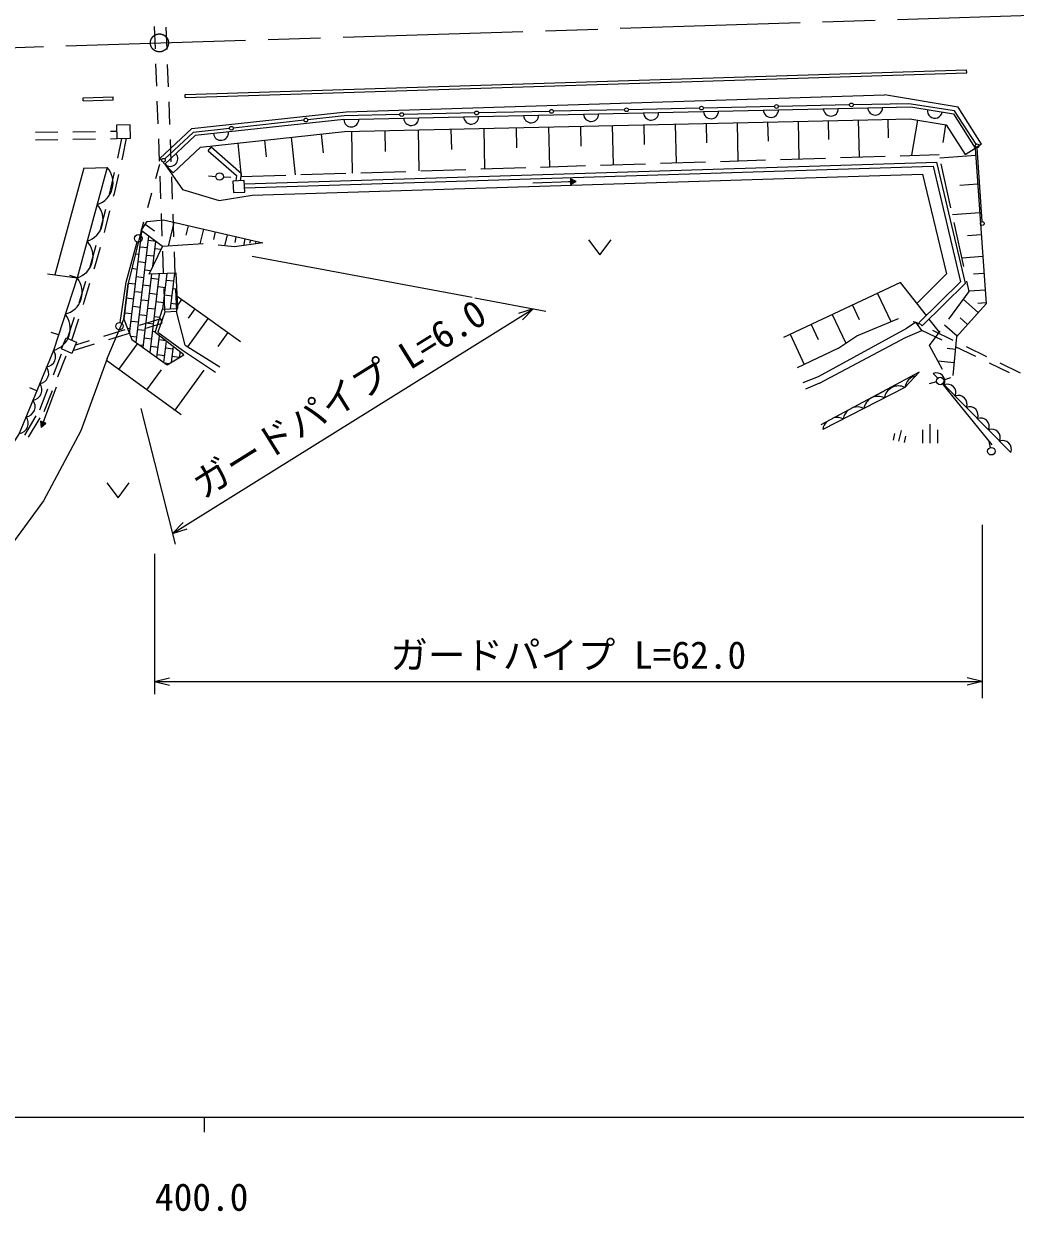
# Model space of a CAD drawing. Units: millimetres, scale not verified. Extents: x 40000 to 680000, y 20000 to 380000.
# Drawn here: x 455976 to 522111, y 198715 to 277944 of the extents above; entities that cross this region are included whole.
import ezdxf
from ezdxf.enums import TextEntityAlignment as Align

# ---------------------------------------------------------------- set-up
doc = ezdxf.new("R2010")
doc.units = ezdxf.units.MM
doc.header["$LTSCALE"] = 1000
doc.linetypes.add('CHAIN', pattern=[18.5, 12, -1.5, 3.5, -1.5])
for name, color, linetype, lineweight in [('M-BGD', 7, 'Continuous', 25), ('M-BMK', 2, 'CHAIN', 13), ('M-STR-HTXT', 7, 'Continuous', 13), ('M-TTL-BAND', 7, 'Continuous', 25)]:
    doc.layers.add(name, color=color, linetype=linetype, lineweight=lineweight)
doc.styles.add('ＭＳ ゴシック', font='')
doc.styles.get('ＭＳ ゴシック').set_extended_font_data('MS Gothic')

msp = doc.modelspace()

# ---------------------------------------------------------------- linework, layer by layer
at = {"layer": 'M-BGD'}
for p, q in [((464680, 277766), (464735, 276267)), ((465537, 276223), (465482, 277722)), ((464772, 275268), (464826, 273769)), ((465628, 273725), (465574, 275224)), ((466742, 273220), (518865, 274871)), ((466748, 273020), (518871, 274671)), ((518871, 274671), (518865, 274871)), ((459933, 273004), (461932, 273067)), ((459940, 272804), (459933, 273004)), ((459940, 272804), (461939, 272867)), ((461939, 272867), (461932, 273067)), ((464863, 272770), (464918, 271271)), ((465720, 271226), (465665, 272725)), ((466748, 273020), (466742, 273220)), ((515020, 272611), (511304, 272532)), ((518057, 272142), (515020, 272611)), ((477346, 271803), (474920, 271535)), ((477325, 271554), (512270, 272339)), ((481061, 271883), (477346, 271803)), ((486060, 271990), (481311, 271888)), ((491059, 272098), (486310, 271996)), ((496058, 272205), (491309, 272103)), ((501057, 272312), (496308, 272210)), ((506056, 272419), (501307, 272317)), ((511054, 272526), (506306, 272424)), ((512270, 272339), (515142, 272401)), ((515142, 272401), (517994, 271930)), ((517994, 271930), (519442, 269643)), ((519496, 269902), (518057, 272142)), ((477325, 271554), (467409, 270478)), ((474672, 271508), (469951, 270986)), ((477377, 270755), (512288, 271539)), ((488819, 271012), (488850, 269662)), ((490979, 271061), (491039, 268401)), ((493107, 271108), (493137, 269778)), ((495235, 271156), (495294, 268536)), ((497331, 271203), (497361, 269893)), ((499428, 271250), (499486, 268668)), ((501493, 271297), (501522, 270006)), ((503559, 271343), (503616, 268799)), ((505594, 271389), (505623, 270117)), ((507630, 271435), (507686, 268928)), ((509635, 271480), (509663, 270226)), ((511640, 271525), (511696, 269055)), ((513616, 271568), (513643, 270333)), ((515586, 271517), (515197, 269166)), ((517467, 271206), (517272, 270030)), ((456757, 270701), (458257, 270724)), ((456758, 270201), (458258, 270224)), ((459256, 270739), (460756, 270761)), ((459258, 270239), (460758, 270261)), ((461756, 270776), (462177, 270783)), ((461758, 270276), (462193, 270283)), ((462254, 268985), (462529, 270294)), ((462581, 269063), (462836, 270303)), ((464954, 270271), (465009, 268772)), ((467186, 270955), (465048, 268952)), ((467277, 270691), (465383, 268925)), ((467409, 270478), (465390, 268587)), ((465811, 268728), (465756, 270227)), ((469702, 270959), (467277, 270691)), ((472031, 270175), (472152, 269059)), ((473817, 270369), (474088, 267864)), ((475821, 270586), (475956, 269334)), ((477827, 270765), (477890, 267984)), ((480052, 270815), (480083, 269425)), ((482276, 270865), (482338, 268125)), ((484468, 270914), (484499, 269544)), ((486660, 270963), (486720, 268264)), ((468284, 269474), (468482, 269700)), ((470246, 269981), (470488, 267750)), ((518766, 269215), (519442, 269643)), ((519864, 269910), (519442, 269643)), ((519442, 269643), (520163, 259253)), ((519906, 264743), (519572, 269672)), ((462536, 268867), (462581, 269063)), ((465390, 268587), (465048, 268952)), ((470693, 267256), (516889, 268719)), ((494453, 268509), (497452, 268604)), ((498451, 268636), (501450, 268731)), ((502449, 268762), (505448, 268857)), ((506447, 268889), (509446, 268984)), ((510445, 269015), (513444, 269110)), ((514443, 269142), (517034, 269224)), ((519476, 269144), (517088, 268978)), ((517816, 265661), (517173, 268591)), ((459987, 268299), (458049, 261196)), ((461544, 268349), (459534, 260984)), ((459987, 268299), (461544, 268349)), ((461692, 266549), (462033, 268009)), ((462021, 266622), (462312, 267892)), ((465039, 268558), (464768, 267595)), ((465390, 268587), (466559, 266894)), ((465936, 268003), (465390, 268587)), ((470465, 267749), (473464, 267844)), ((470705, 266986), (516647, 268441)), ((471211, 266502), (515920, 267918)), ((474463, 267876), (477462, 267971)), ((478461, 268002), (481460, 268097)), ((482459, 268129), (485458, 268224)), ((486457, 268256), (489456, 268351)), ((490455, 268382), (493454, 268477)), ((515914, 267918), (517524, 261261)), ((465045, 267773), (465100, 266274)), ((465902, 266230), (465848, 267729)), ((468294, 267790), (468793, 267764)), ((469293, 267738), (469792, 267713)), ((489942, 267341), (492441, 267413)), ((492316, 267409), (492441, 267413)), ((492816, 267423), (492436, 267600)), ((492436, 267600), (492447, 267225)), ((492436, 267587), (492461, 267588)), ((492437, 267575), (492487, 267576)), ((492437, 267563), (492512, 267565)), ((492437, 267550), (492537, 267553)), ((492438, 267538), (492563, 267541)), ((492438, 267525), (492588, 267529)), ((492439, 267513), (492613, 267518)), ((492439, 267500), (492639, 267506)), ((492439, 267488), (492664, 267494)), ((492440, 267475), (492690, 267482)), ((492440, 267463), (492715, 267470)), ((492440, 267450), (492740, 267459)), ((492441, 267438), (492766, 267447)), ((492441, 267425), (492791, 267435)), ((492441, 267413), (492816, 267423)), ((492442, 267400), (492792, 267410)), ((492442, 267388), (492767, 267397)), ((492442, 267375), (492742, 267384)), ((492443, 267363), (492718, 267370)), ((492443, 267350), (492693, 267357)), ((492444, 267338), (492668, 267344)), ((492444, 267325), (492644, 267331)), ((492444, 267313), (492619, 267318)), ((492445, 267300), (492595, 267304)), ((492445, 267288), (492570, 267291)), ((492445, 267275), (492545, 267278)), ((492446, 267263), (492521, 267265)), ((492446, 267250), (492496, 267252)), ((492446, 267238), (492471, 267238)), ((492447, 267225), (492816, 267423)), ((519609, 267234), (518415, 267151)), ((461973, 266431), (462021, 266622)), ((464498, 266633), (464227, 265670)), ((466559, 266894), (469012, 266149)), ((469012, 266149), (471211, 266502)), ((461076, 264126), (461448, 265579)), ((461406, 264195), (461727, 265462)), ((463800, 264153), (464206, 264755)), ((463956, 264708), (463800, 264153)), ((464206, 264755), (465291, 264856)), ((465137, 265275), (465192, 263776)), ((465291, 264856), (471914, 263317)), ((465985, 264695), (465618, 263113)), ((465994, 263731), (465939, 265230)), ((519742, 265324), (517918, 265197)), ((518673, 261754), (518030, 264684)), ((461354, 264009), (461406, 264195)), ((463800, 264153), (462941, 260625)), ((463038, 257248), (463863, 264106)), ((465240, 263089), (463800, 264153)), ((463972, 264027), (463856, 264041)), ((464080, 264568), (464708, 264130)), ((466943, 264472), (466794, 263830)), ((467961, 264236), (467732, 263251)), ((468749, 264053), (468635, 263560)), ((469537, 263869), (469364, 263125)), ((518207, 263840), (518215, 263840)), ((519843, 263865), (518931, 263801)), ((460404, 261718), (460809, 263162)), ((460736, 261782), (461087, 263045)), ((462806, 260703), (463548, 263383)), ((463472, 256669), (464326, 263765)), ((463796, 263544), (463656, 263561)), ((464232, 262988), (463736, 263048)), ((464785, 263425), (464292, 263484)), ((464344, 261242), (465240, 263089)), ((464586, 261740), (464788, 263423)), ((467945, 263264), (465240, 263089)), ((470034, 263052), (468939, 263170)), ((471914, 263317), (470034, 263052)), ((470133, 263731), (470046, 263358)), ((470729, 263592), (470623, 263135)), ((471095, 263507), (471042, 263279)), ((471461, 263422), (471420, 263247)), ((471704, 263366), (471684, 263278)), ((493650, 263524), (494400, 262524)), ((494400, 262524), (495150, 263524)), ((463676, 262551), (463418, 262582)), ((464669, 262432), (464173, 262492)), ((465138, 262879), (464729, 262928)), ((465228, 262776), (465283, 261277)), ((466085, 261233), (466030, 262732)), ((519944, 262406), (518551, 262309)), ((460681, 261601), (460736, 261782)), ((463557, 261558), (463179, 261604)), ((464113, 261995), (463616, 262055)), ((464446, 261451), (464053, 261499)), ((464677, 261927), (464609, 261935)), ((459534, 260984), (459059, 261140)), ((459696, 259382), (460115, 260761)), ((462401, 258012), (462806, 260703)), ((463993, 261002), (463497, 261062)), ((463935, 256338), (464527, 261249)), ((466153, 261311), (464344, 261242)), ((464399, 256007), (465033, 261268)), ((464986, 260883), (464490, 260943)), ((465251, 258902), (465539, 261287)), ((465979, 260763), (465483, 260823)), ((465758, 258924), (466044, 261306)), ((466156, 261246), (466039, 261260)), ((466247, 258945), (466153, 261311)), ((514452, 260677), (506648, 257010)), ((516182, 258478), (514452, 260677)), ((515544, 259288), (517524, 261261)), ((519041, 260075), (518887, 260777)), ((520022, 261291), (519325, 261243)), ((460011, 259384), (460392, 260644)), ((462941, 260625), (462652, 258231)), ((462652, 258231), (462941, 260625)), ((463437, 260566), (462941, 260625)), ((463874, 260009), (463377, 260069)), ((464430, 260446), (463934, 260506)), ((464867, 259890), (464370, 259950)), ((465423, 260327), (464926, 260386)), ((465319, 260278), (465374, 258779)), ((466196, 260234), (465919, 260267)), ((466176, 258735), (466121, 260234)), ((512917, 259956), (513802, 258074)), ((517689, 258238), (519041, 260075)), ((520099, 260177), (519035, 260103)), ((459678, 259326), (459696, 259382)), ((459954, 259209), (460011, 259384)), ((463318, 259573), (462821, 259633)), ((464311, 259453), (463814, 259513)), ((465303, 259334), (464807, 259394)), ((465860, 259770), (465363, 259830)), ((466236, 259221), (465800, 259274)), ((466214, 259775), (466890, 259280)), ((466519, 259563), (466238, 259173)), ((466890, 259280), (470432, 256742)), ((511246, 259171), (511696, 258213)), ((520163, 259253), (518202, 257065)), ((519643, 258672), (518658, 259554)), ((520158, 259326), (519626, 259289)), ((458899, 256950), (459366, 258375)), ((463198, 258580), (462702, 258640)), ((463754, 259017), (463258, 259076)), ((464191, 258460), (463695, 258520)), ((464747, 258897), (464251, 258957)), ((465057, 258356), (464687, 258401)), ((464731, 257350), (465234, 258901)), ((465380, 258692), (464917, 257377)), ((465234, 258901), (466247, 258945)), ((466174, 258735), (465380, 258692)), ((466743, 256498), (466174, 258735)), ((468277, 258296), (466906, 256396)), ((467398, 258930), (466945, 258302)), ((509905, 258541), (510805, 256625)), ((518937, 257884), (518444, 258325)), ((459177, 256833), (459643, 258259)), ((462727, 257525), (461294, 257082)), ((461547, 255610), (462652, 258231)), ((462652, 258231), (463185, 256873)), ((463079, 257587), (462896, 257609)), ((463635, 258024), (463138, 258084)), ((464071, 257468), (463575, 257527)), ((465116, 258264), (463683, 257821)), ((464048, 257619), (465204, 257977)), ((464628, 257904), (464131, 257964)), ((465204, 257977), (465116, 258264)), ((508503, 257882), (508974, 256880)), ((514852, 257607), (508965, 254377)), ((511553, 257131), (514315, 258287)), ((514315, 258287), (514321, 258285)), ((515482, 258033), (514852, 257607)), ((515298, 258073), (515482, 258033)), ((515879, 257480), (515482, 258033)), ((515712, 257908), (515497, 258012)), ((515900, 257780), (515689, 257994)), ((515864, 257501), (517213, 256847)), ((517052, 257371), (516368, 258241)), ((518231, 257097), (517399, 257843)), ((458288, 257183), (457813, 257339)), ((460339, 256787), (459423, 256504)), ((461660, 256881), (463093, 257324)), ((463515, 257031), (463103, 257081)), ((463185, 256873), (465535, 255197)), ((464508, 256911), (464012, 256971)), ((464743, 257387), (464568, 257408)), ((466650, 255864), (464731, 257350)), ((464863, 255677), (465036, 257114)), ((464917, 257377), (466559, 256173)), ((465443, 256799), (465005, 256852)), ((465327, 255346), (465497, 256757)), ((469591, 257349), (468914, 256410)), ((507101, 257223), (508042, 255220)), ((509059, 253965), (514800, 257020)), ((510278, 256268), (511553, 257131)), ((514800, 257020), (515879, 257480)), ((516389, 256470), (517097, 257432)), ((517961, 256818), (516611, 257472)), ((518202, 257065), (517949, 254486)), ((457952, 254516), (458497, 255914)), ((459271, 256143), (460704, 256586)), ((462321, 254880), (463571, 256598)), ((463952, 256475), (463701, 256505)), ((464945, 256355), (464448, 256415)), ((465938, 256236), (465441, 256295)), ((465834, 255376), (465957, 256400)), ((466377, 255700), (466418, 256043)), ((466559, 256173), (468772, 254695)), ((466743, 256498), (469055, 255044)), ((510278, 256268), (507562, 254994)), ((517251, 254884), (516389, 256470)), ((518119, 256218), (517563, 256272)), ((518113, 256410), (519463, 255756)), ((520211, 255727), (518861, 256381)), ((458254, 254396), (458810, 255789)), ((461547, 255610), (459782, 250786)), ((466474, 251860), (461499, 255478)), ((465381, 255799), (464885, 255859)), ((465646, 255264), (465401, 255293)), ((465535, 255197), (466650, 255864)), ((466347, 255683), (465878, 255739)), ((518032, 255328), (516952, 255434)), ((520363, 255320), (521712, 254665)), ((522460, 254636), (521110, 255291)), ((464195, 253517), (465169, 254856)), ((466069, 252154), (468016, 254831)), ((508965, 254377), (507945, 253977)), ((515712, 254701), (509138, 251184)), ((515712, 254701), (514748, 253681)), ((516636, 254609), (516940, 254300)), ((517339, 254185), (517815, 254337)), ((456845, 253454), (456383, 253644)), ((457044, 252187), (457589, 253584)), ((458139, 253702), (457277, 251356)), ((509059, 253965), (508121, 253565)), ((514748, 253681), (509268, 250880)), ((516858, 254049), (516373, 253930)), ((517260, 253916), (517577, 253529)), ((517289, 253944), (521810, 249343)), ((457329, 252073), (457884, 253467)), ((512889, 253191), (513393, 253461)), ((517574, 253527), (520558, 249855)), ((456040, 250504), (456809, 251792)), ((456303, 250353), (457071, 251641)), ((457453, 251291), (457101, 251420)), ((457101, 251420), (457148, 251004)), ((457113, 251416), (457104, 251393)), ((457124, 251412), (457107, 251365)), ((457136, 251407), (457110, 251337)), ((457148, 251403), (457113, 251309)), ((457160, 251399), (457117, 251282)), ((457171, 251395), (457120, 251254)), ((457183, 251390), (457123, 251226)), ((457195, 251386), (457126, 251198)), ((457207, 251382), (457129, 251170)), ((457218, 251377), (457132, 251143)), ((457230, 251373), (457135, 251115)), ((457242, 251369), (457138, 251087)), ((457254, 251364), (457141, 251059)), ((457265, 251360), (457145, 251032)), ((457277, 251356), (457148, 251004)), ((457148, 251004), (457453, 251291)), ((457289, 251351), (457168, 251023)), ((457300, 251347), (457188, 251042)), ((457312, 251343), (457209, 251061)), ((457324, 251338), (457229, 251080)), ((457336, 251334), (457249, 251100)), ((457347, 251330), (457270, 251119)), ((457320, 251473), (457277, 251356)), ((457359, 251326), (457290, 251138)), ((457371, 251321), (457311, 251157)), ((457383, 251317), (457331, 251176)), ((457394, 251313), (457351, 251195)), ((457406, 251308), (457372, 251214)), ((457418, 251304), (457392, 251234)), ((457430, 251300), (457412, 251253)), ((457441, 251295), (457433, 251272)), ((516446, 249969), (516446, 251219)), ((459782, 250786), (457301, 246118)), ((514065, 250608), (513964, 250169)), ((514498, 250816), (514329, 250085)), ((514796, 250439), (514695, 250001)), ((515946, 249969), (515946, 250844)), ((516946, 249969), (516946, 250844)), ((520463, 249668), (520354, 250155)), ((461515, 247307), (462265, 246307)), ((462265, 246307), (463015, 247307)), ((457301, 246118), (454258, 241988))]:
    msp.add_line(p, q, dxfattribs=at)
for points in [[(467186, 270955), (477474, 272059), (513397, 273197)], [(519864, 269910), (518297, 272386), (513397, 273197)], [(512287, 271539), (515085, 271600), (517510, 271199), (518766, 269215)], [(465936, 268003), (467761, 269712), (477377, 270755)], [(468284, 269474), (470172, 267819), (470121, 267457)], [(470426, 267472), (470492, 267938), (468482, 269700)], [(515900, 257780), (518800, 260630), (516889, 268719)], [(516647, 268441), (518469, 260726), (515689, 257994)], [(457554, 261266), (459534, 260984), (457950, 256153), (455679, 250605), (452273, 245286), (449164, 241361)]]:
    msp.add_lwpolyline(points, dxfattribs=at)
for points in [[(462193, 270283), (463092, 270312), (463064, 271211), (462164, 271183)], [(470718, 266716), (470682, 267484), (469924, 267448), (469960, 266681)], [(459504, 256696), (459190, 255951), (458486, 256247), (458800, 256992)]]:
    msp.add_lwpolyline(points, close=True, dxfattribs=at)
for centre, radius in [((511179, 272529), 125), ((481186, 271886), 125), ((486185, 271993), 125), ((491184, 272100), 125), ((496183, 272207), 125), ((501182, 272315), 125), ((506181, 272422), 125), ((469826, 270972), 125), ((474796, 271522), 125), ((519564, 269797), 125), ((519564, 269797), 125), ((465292, 268840), 125), ((469043, 267751), 250), ((519915, 264618), 125), ((463615, 263624), 250), ((462364, 257765), 250), ((517101, 254109), 250), ((520518, 249424), 250)]:
    msp.add_circle(centre, radius, dxfattribs=at)
for centre, radius, start, end in [((489821, 271835), 500, 181.28763, 1.28763), ((493820, 271925), 500, 181.28763, 1.28763), ((497819, 272014), 500, 181.28763, 1.28763), ((501818, 272104), 500, 181.28763, 1.28763), ((505817, 272194), 500, 181.28763, 1.28763), ((509816, 272284), 500, 181.28763, 1.28763), ((512770, 272350), 500, 181.23528, 1.23528), ((516748, 272136), 500, 170.60968, 350.60968), ((477825, 271565), 500, 181.28763, 1.28763), ((481824, 271655), 500, 181.28763, 1.28763), ((485823, 271745), 500, 181.28763, 1.28763), ((469132, 270665), 500, 186.18917, 6.18917), ((465754, 268929), 500, 223.13146, 43.13146), ((460431, 267334), 1506, 287.10023, 42.37523), ((459761, 264879), 1506, 287.10023, 42.37523), ((459091, 262424), 1506, 287.10023, 42.37523), ((458374, 260027), 1504, 284.17075, 39.53596), ((457582, 257611), 1504, 284.17075, 39.53596), ((457410, 255726), 688, 277.16801, 38.2899), ((456956, 254617), 688, 277.16801, 38.2899), ((515693, 253524), 958, 102.70699, 170.52049), ((516847, 254077), 572, 337.35239, 111.63352), ((456502, 253507), 688, 277.16801, 38.2899), ((514323, 252823), 958, 63.63779, 170.52049), ((517586, 253325), 572, 337.35239, 111.63352), ((456047, 252398), 688, 277.16801, 38.2899), ((512953, 252123), 958, 63.63779, 170.52049), ((518325, 252573), 572, 337.35239, 111.63352), ((511583, 251423), 958, 128.10129, 170.52049), ((511583, 251423), 958, 63.63779, 108.19049), ((519064, 251820), 572, 337.35239, 111.63352), ((455593, 251288), 688, 277.16801, 38.2899), ((510213, 250722), 958, 135.39309, 170.52049), ((510213, 250722), 958, 63.63779, 100.89869), ((519803, 251068), 572, 337.35239, 111.63352), ((520543, 250315), 572, 337.35239, 111.63352), ((521282, 249563), 572, 337.35239, 111.63352)]:
    msp.add_arc(centre, radius, start, end, dxfattribs=at)
at = {"layer": 'M-BMK'}
msp.add_line((403312, 274713), (564376, 279814), dxfattribs=at)
msp.add_circle((465026, 276667), 600, dxfattribs=at)
at = {"layer": 'M-STR-HTXT'}
for p, q in [((471220, 262432), (485889, 259693)), ((486056, 259662), (490805, 258775)), ((465895, 243933), (489962, 258932)), ((489962, 258932), (488981, 258616)), ((489962, 258932), (489246, 258191)), ((463783, 252268), (466076, 243219)), ((465895, 243933), (466612, 244674)), ((465895, 243933), (466876, 244249)), ((519910, 244520), (519910, 232946)), ((464689, 242568), (464689, 233225)), ((464689, 234062), (465689, 234312)), ((464689, 234062), (519910, 234062)), ((464689, 234062), (465689, 233812)), ((519910, 234062), (518910, 234312)), ((519910, 234062), (518910, 233812))]:
    msp.add_line(p, q, dxfattribs=at)
at = {"layer": 'M-TTL-BAND'}
for p, q in [((40000, 205000), (579000, 205000)), ((468000, 205000), (468000, 204000))]:
    msp.add_line(p, q, dxfattribs=at)

# ---------------------------------------------------------------- texts
at = {"layer": 'M-STR-HTXT', "style": 'ＭＳ ゴシック'}
msp.add_text('ガードパイプ L=6.0', height=1833, rotation=31.933, dxfattribs=at).set_placement((477770, 251687), align=Align.BOTTOM_CENTER)
msp.add_text('ガードパイプ L=62.0', height=1833, dxfattribs=at).set_placement((492300, 234362), align=Align.BOTTOM_CENTER)
at = {"layer": 'M-TTL-BAND', "style": 'ＭＳ ゴシック'}
msp.add_text('400.0', height=1833, dxfattribs=at).set_placement((467844, 198195), align=Align.BOTTOM_CENTER)

doc.saveas('drawing.dxf')
